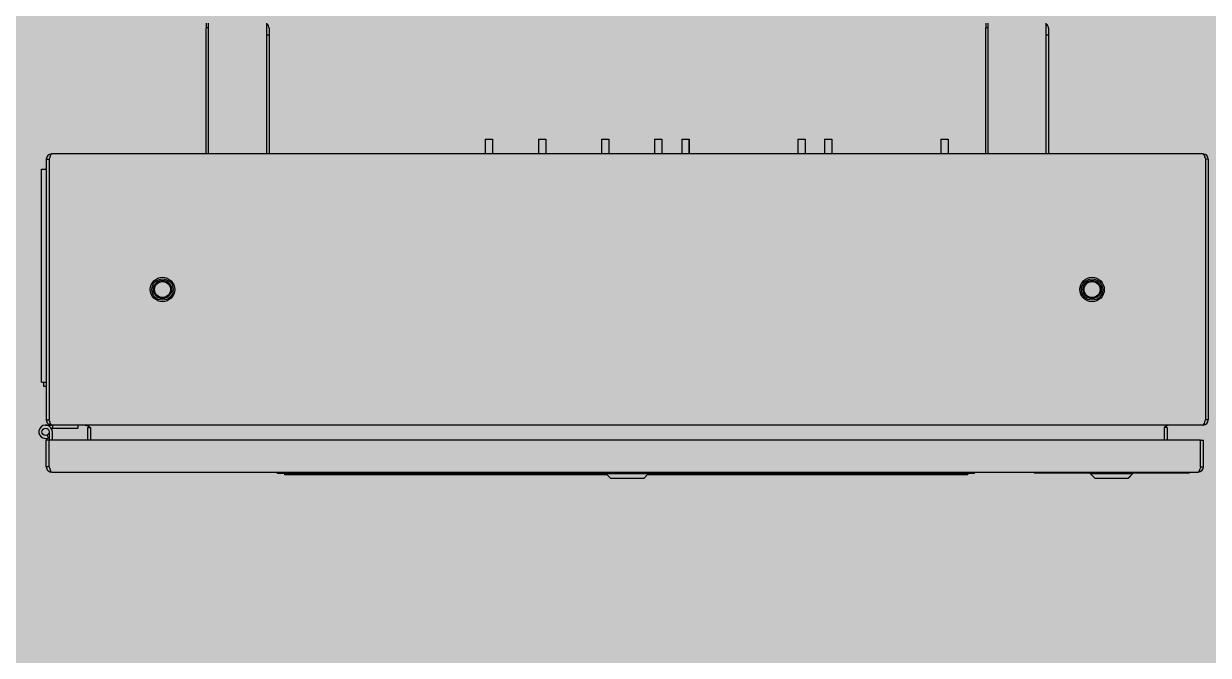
# Model space of a CAD drawing. Header units: millimetres. Extents: x -18489 to 17339, y -1599 to 10961.
# Drawn here: x -16957.2 to -16879.6, y 2328.2 to 2369.6 of the extents above; entities that cross this region are included whole.
import ezdxf

# ---------------------------------------------------------------- set-up
doc = ezdxf.new("R2010")
doc.units = ezdxf.units.MM
for name, color, linetype in [('188K-SM-03-F10-MECH-EQ-Y2257103$0$0 Xref', 8, 'Continuous'), ('188K-SM-03-F10-MECH-EQ-Y2257103$0$M-EQU-FOUNDATION', 8, 'Continuous'), ('188K-SM-03-F10-MECH-EQ-Y2257103$0$Micron CUP L10 HVAC EQU$0$M-MECH-EQU', 136, 'Continuous'), ('188K-SM-03-F10-MECH-EQ-Y2257103$0$Micron CUP L10 HVAC EQU$0$M-PHASE1 AREA', 252, 'Continuous')]:
    doc.layers.add(name, color=color, linetype=linetype)
pattern_1 = [(50, (4473.52, 709.2), (54.6554, -4.78173), [5.715, -62.865]), (355, (4473.52, 709.2), (-10.57303, 57.31705), [4.572, -50.29218]), (100.45144, (4478.076, 708.8), (44.08237, 52.53533), [4.857, -53.42707]), (46.1842, (4473.52, 724.44), (81.32371, -12.6127), [8.5725, -94.2975]), (96.63556, (4480.3, 723.39), (71.22124, 74.22784), [7.2855, -80.14068]), (351.18415, (4473.52, 724.44), (71.22124, 74.22784), [6.858, -75.43792]), (21, (4481.14, 720.63), (45.48432, -30.67956), [5.715, -62.865]), (326, (4481.14, 720.63), (18.54061, 55.25639), [4.572, -50.292]), (71.45144, (4484.93, 718.07), (64.02493, 24.57683), [4.857, -53.42698]), (37.5, (4473.521, 709.2), (0.926581, 25.366512), [0, -49.6824, 0, -51.054, 0, -50.4825]), (7.5, (4473.52, 709.2), (20.0459, 30.054172), [0, -29.1084, 0, -48.5394, 0, -19.2405]), (327.5, (4456.529, 709.2), (40.677179, -1.718623), [0, -19.05, 0, -59.436, 0, -78.867]), (317.5, (4448.91, 709.2), (44.438754, 7.62795), [0, -24.765, 0, -39.4716, 0, -56.007])]

# ---------------------------------------------------------------- blocks, each defined once
blk = doc.blocks.new('188K-SM-03-F10-MECH-EQ-Y2257103$0$Micron CUP L10 HVAC EQU$0$A$C0c53ceb0')
at = {"layer": '188K-SM-03-F10-MECH-EQ-Y2257103$0$Micron CUP L10 HVAC EQU$0$M-PHASE1 AREA'}
for p, q in [((-8020.68564, 14521.79787), (-8020.68564, 14518.75308)), ((-8019.16324, 14436.16308), (-8019.16324, 14521.79787)), ((-7981.10333, 14436.16308), (-7981.10333, 14521.79787)), ((-7510.04856, 14521.79787), (-7510.04856, 14518.75308)), ((-7508.52617, 14436.16308), (-7508.52617, 14521.79787)), ((-7470.46626, 14436.16308), (-7470.46626, 14521.79787)), ((-8020.68788, 14436.16308), (-8020.68788, 14518.75308)), ((-8019.16324, 14518.75308), (-8020.68788, 14518.75308)), ((-7981.10333, 14514.18589), (-7979.58094, 14514.18589)), ((-7979.58094, 14518.49935), (-7979.58094, 14436.16308)), ((-7510.05081, 14436.16308), (-7510.05081, 14518.75308)), ((-7508.52617, 14518.75308), (-7510.05081, 14518.75308)), ((-7470.46626, 14514.18589), (-7468.94386, 14514.18589)), ((-7468.94386, 14518.49935), (-7468.94386, 14436.16308)), ((-7837.98789, 14445.95717), (-7837.98789, 14436.16308)), ((-7837.98789, 14445.95717), (-7833.21386, 14445.95717)), ((-7833.21772, 14445.95717), (-7833.21772, 14436.16308)), ((-7833.21386, 14445.95717), (-7833.21386, 14436.16308)), ((-7803.13199, 14445.95717), (-7803.13199, 14436.16308)), ((-7803.13199, 14445.95717), (-7798.35797, 14445.95717)), ((-7798.36182, 14445.95717), (-7798.36182, 14436.16308)), ((-7798.35797, 14445.95717), (-7798.35797, 14436.16308)), ((-7761.86808, 14445.95717), (-7761.86808, 14436.16308)), ((-7761.86808, 14445.95717), (-7757.09405, 14445.95717)), ((-7757.0979, 14445.95717), (-7757.0979, 14436.16308)), ((-7757.09405, 14445.95717), (-7757.09405, 14436.16308)), ((-7727.01218, 14445.95717), (-7727.01218, 14436.16308)), ((-7727.01218, 14445.95717), (-7722.23815, 14445.95717)), ((-7722.24201, 14445.95717), (-7722.24201, 14436.16308)), ((-7722.23815, 14445.95717), (-7722.23815, 14436.16308)), ((-7709.25089, 14445.95717), (-7709.25089, 14436.16308)), ((-7709.25089, 14445.95717), (-7704.47686, 14445.95717)), ((-7704.48072, 14445.95717), (-7704.48072, 14436.16308)), ((-7704.47686, 14445.95717), (-7704.47686, 14436.16308)), ((-7633.13108, 14445.95717), (-7633.13108, 14436.16308)), ((-7633.13108, 14445.95717), (-7628.35705, 14445.95717)), ((-7628.36091, 14445.95717), (-7628.36091, 14436.16308)), ((-7628.35705, 14445.95717), (-7628.35705, 14436.16308)), ((-7615.62352, 14445.95717), (-7615.62352, 14436.16308)), ((-7615.62352, 14445.95717), (-7610.8495, 14445.95717)), ((-7610.85335, 14445.95717), (-7610.85335, 14436.16308)), ((-7610.8495, 14445.95717), (-7610.8495, 14436.16308)), ((-7539.50371, 14445.95717), (-7539.50371, 14436.16308)), ((-7539.50371, 14445.95717), (-7534.72968, 14445.95717)), ((-7534.73354, 14445.95717), (-7534.73354, 14436.16308)), ((-7534.72968, 14445.95717), (-7534.72968, 14436.16308)), ((-7367.76246, 14436.16308), (-8122.03368, 14436.16308)), ((-8125.49721, 14432.69963), (-8125.49721, 14262.01364)), ((-8125.49721, 14432.69963), (-8123.61959, 14432.69963)), ((-8123.37144, 14433.54269), (-8123.61969, 14432.69963)), ((-8123.61969, 14432.69963), (-8123.61969, 14262.01364)), ((-7366.42514, 14433.54302), (-7366.17681, 14432.69963)), ((-7366.17681, 14432.69963), (-7366.17681, 14262.01364)), ((-7364.29909, 14432.69963), (-7366.17671, 14432.69963)), ((-7364.29909, 14432.69963), (-7364.29909, 14262.01364)), ((-8128.66138, 14286.62062), (-8128.66138, 14426.17361)), ((-8128.66138, 14426.17361), (-8125.48972, 14426.17361)), ((-8128.66138, 14286.62062), (-8125.48972, 14286.62062)), ((-8127.02918, 14283.92346), (-8127.02918, 14286.62062)), ((-8125.49721, 14283.92346), (-8127.02918, 14283.92346)), ((-8125.96158, 14258.55019), (-8122.03368, 14258.55019)), ((-8125.49721, 14262.01364), (-8123.61959, 14262.01364)), ((-8123.37144, 14261.17058), (-8123.61969, 14262.01364)), ((-8122.25213, 14256.52033), (-8104.61848, 14256.52033)), ((-7367.76246, 14258.55019), (-8122.03368, 14258.55019)), ((-8121.20537, 14256.52033), (-8121.20537, 14258.55019)), ((-8104.64931, 14256.52033), (-8104.64931, 14258.55019)), ((-8104.6339, 14256.52033), (-8104.6339, 14258.55019)), ((-8104.61848, 14256.52033), (-8104.61848, 14258.55019)), ((-8098.53675, 14256.96436), (-8098.53675, 14248.61021)), ((-8098.53675, 14256.96436), (-8096.65913, 14256.96436)), ((-8096.65922, 14256.96436), (-8096.65922, 14248.61021)), ((-7393.13454, 14256.96436), (-7393.13454, 14248.61021)), ((-7391.25683, 14256.96436), (-7393.13445, 14256.96436)), ((-7391.25683, 14256.96436), (-7391.25683, 14248.61021)), ((-7366.42514, 14261.17025), (-7366.17681, 14262.01364)), ((-7364.29909, 14262.01364), (-7366.17671, 14262.01364)), ((-8125.49071, 14231.25489), (-8125.49071, 14248.61021)), ((-8123.58771, 14248.61021), (-8125.49071, 14248.61021)), ((-8124.0997, 14250.14603), (-8124.95756, 14251.98571)), ((-8123.58781, 14231.25489), (-8123.58781, 14248.61021)), ((-7369.36734, 14248.61021), (-8123.58781, 14248.61021)), ((-8123.58412, 14254.14158), (-8123.58412, 14248.61021)), ((-8121.55425, 14248.61021), (-8121.55425, 14254.14158)), ((-8121.53884, 14248.61021), (-8121.53884, 14254.14158)), ((-8121.52343, 14248.61021), (-8121.52343, 14254.14158)), ((-7369.36734, 14231.25489), (-7369.36734, 14248.61021)), ((-7369.36724, 14248.61021), (-7367.46424, 14248.61021)), ((-7367.46424, 14231.25489), (-7367.46424, 14248.61021)), ((-8123.58771, 14231.25489), (-8125.49071, 14231.25489)), ((-8123.58781, 14231.25489), (-8123.33212, 14230.38445)), ((-8121.98912, 14227.75338), (-7370.96568, 14227.75338)), ((-8121.95788, 14227.75338), (-8121.95788, 14227.37278)), ((-7974.03672, 14227.37278), (-8121.95788, 14227.37278)), ((-7974.06899, 14226.73845), (-7974.06899, 14227.75338)), ((-7758.91961, 14226.73845), (-7974.06899, 14226.73845)), ((-7969.35465, 14226.73845), (-7969.35465, 14225.94553)), ((-7758.11072, 14225.94553), (-7969.3511, 14225.94553)), ((-7960.68643, 14226.73845), (-7960.68643, 14225.94553)), ((-7758.91961, 14226.75443), (-7758.91961, 14227.75338)), ((-7758.91961, 14226.75443), (-7755.92277, 14223.75759)), ((-7758.91961, 14226.75443), (-7730.94908, 14226.75443)), ((-7730.94908, 14226.75443), (-7733.94592, 14223.75759)), ((-7731.82596, 14225.84286), (-7733.91124, 14223.75759)), ((-7522.06991, 14225.94553), (-7731.75798, 14225.94553)), ((-7730.94908, 14226.75443), (-7730.94908, 14227.75338)), ((-7517.35012, 14226.73845), (-7730.94908, 14226.73845)), ((-7529.34083, 14226.73845), (-7529.34083, 14225.94553)), ((-7522.06445, 14226.73845), (-7522.06445, 14225.94553)), ((-7517.35012, 14226.73845), (-7517.35012, 14227.75338)), ((-7478.32755, 14227.37278), (-7517.35012, 14227.37278)), ((-7479.89588, 14227.75338), (-7479.89588, 14227.49965)), ((-7478.32755, 14227.49965), (-7479.89588, 14227.49965)), ((-7478.32755, 14227.75338), (-7478.32755, 14226.96047)), ((-7441.66243, 14226.96047), (-7478.32755, 14226.96047)), ((-7441.66243, 14226.75443), (-7441.66243, 14227.75338)), ((-7438.66558, 14223.75759), (-7441.66243, 14226.75443)), ((-7441.66243, 14226.75443), (-7413.65721, 14226.75443)), ((-7416.68873, 14223.75759), (-7413.69189, 14226.75443)), ((-7416.67011, 14223.75759), (-7413.67327, 14226.75443)), ((-7416.65405, 14223.75759), (-7413.65721, 14226.75443)), ((-7413.69189, 14226.75443), (-7413.69189, 14227.75338)), ((-7376.83447, 14226.96047), (-7413.69189, 14226.96047)), ((-7413.67327, 14226.75443), (-7413.67327, 14226.96047)), ((-7413.65721, 14226.75443), (-7413.65721, 14226.96047)), ((-7376.83447, 14227.75338), (-7376.83447, 14226.96047)), ((-7375.23113, 14227.49965), (-7376.83447, 14227.49965)), ((-7370.98519, 14227.37278), (-7376.83447, 14227.37278)), ((-7375.23113, 14227.75338), (-7375.23113, 14227.49965)), ((-7370.98519, 14227.75338), (-7370.98519, 14227.37278)), ((-7369.36734, 14231.25489), (-7369.62311, 14230.38411)), ((-7369.36724, 14231.25489), (-7367.46424, 14231.25489)), ((-7755.92277, 14223.75759), (-7733.94592, 14223.75759)), ((-7438.66544, 14223.75759), (-7416.68888, 14223.75759))]:
    blk.add_line(p, q, dxfattribs=at)
for centre, radius in [((-8049.3775, 14347.35664), 7.99258), ((-8049.3774, 14347.35664), 6.99263), ((-8049.3772, 14347.35664), 5.99369), ((-8049.37716, 14347.35664), 5.24448), ((-7440.419, 14347.35664), 7.99258), ((-7440.4189, 14347.35664), 6.99263), ((-7440.4187, 14347.35664), 5.99369), ((-7440.41866, 14347.35664), 5.24448), ((-8125.96286, 14254.14158), 2.37874)]:
    blk.add_circle(centre, radius, dxfattribs=at)
for centre, radius, start, end in [((-7982.87946, 14518.49935), 3.29853, 0, 57.1915526), ((-7472.24239, 14518.49935), 3.29853, 0, 57.1915526), ((-8122.03372, 14432.69963), 3.46345, 89.99933593, 180), ((-7367.7625, 14432.69963), 3.46345, 0, 89.99933593), ((-8088.26679, 14423.01896), 36.64813, 162.52058295, 163.31222709), ((-7401.56091, 14423.01055), 36.68045, 16.68688535, 17.47728614), ((-8125.96286, 14254.14158), 4.40861, 0, 302.80159068), ((-8122.03372, 14262.01364), 3.46345, 180, 270.00066406), ((-8088.26679, 14271.69431), 36.64813, 196.68777291, 197.47941705), ((-8125.94745, 14254.14158), 4.40861, 0, 32.66172171), ((-8125.93203, 14254.14158), 4.40861, 0, 32.66172171), ((-7367.7625, 14262.01364), 3.46345, 270.00066406, 0), ((-7401.56091, 14271.70272), 36.68045, 342.52271386, 343.31311465), ((-8125.94745, 14254.14158), 4.40861, 294.82476819, 302.56145214), ((-8125.93203, 14254.14158), 4.40861, 294.63371169, 302.32133148), ((-8121.98916, 14231.25489), 3.50151, 180, 270.0006621), ((-7370.96572, 14231.25489), 3.50151, 270.0006621, 0)]:
    blk.add_arc(centre, radius, start, end, dxfattribs=at)
for points, knots in [([(-8122.03368, 14436.16308), (-8122.14454, 14436.16308), (-8122.40938, 14435.98389), (-8122.82058, 14435.25506), (-8123.05584, 14434.55529), (-8123.22269, 14434.0267)], [0, 0, 0, 0, 0.131884012, 0.34056894, 1, 1, 1, 1]), ([(-7367.76246, 14436.16308), (-7367.65163, 14436.16308), (-7367.38686, 14435.98386), (-7366.97582, 14435.25503), (-7366.74061, 14434.55529), (-7366.57378, 14434.0267)], [0, 0, 0, 0, 0.131857863, 0.340537658, 1, 1, 1, 1]), ([(-8122.03368, 14258.55019), (-8122.14454, 14258.55019), (-8122.40938, 14258.72938), (-8122.82058, 14259.45821), (-8123.05584, 14260.15798), (-8123.22269, 14260.68657)], [0, 0, 0, 0, 0.131884012, 0.34056894, 1, 1, 1, 1]), ([(-8100.12275, 14258.55019), (-8099.92947, 14258.55019), (-8099.10666, 14258.47024), (-8098.34641, 14258.08889), (-8097.81362, 14257.75721)], [0, 0, 0, 0, 0.235456968, 1, 1, 1, 1]), ([(-7389.67117, 14258.55019), (-7389.86444, 14258.55019), (-7390.68721, 14258.47024), (-7391.44741, 14258.08888), (-7391.98017, 14257.75721)], [0, 0, 0, 0, 0.235452698, 1, 1, 1, 1]), ([(-7367.76246, 14258.55019), (-7367.65163, 14258.55019), (-7367.38686, 14258.72941), (-7366.97582, 14259.45824), (-7366.74061, 14260.15798), (-7366.57378, 14260.68657)], [0, 0, 0, 0, 0.131857863, 0.340537658, 1, 1, 1, 1]), ([(-8123.33212, 14230.38445), (-8123.30051, 14230.27908), (-8123.1795, 14229.88071), (-8123.05169, 14229.48422), (-8122.94797, 14229.19596)], [0, 0, 0, 0, 0.264213318, 1, 1, 1, 1]), ([(-8122.94797, 14229.19596), (-8122.81658, 14228.83074), (-8122.63852, 14228.31422), (-8122.19334, 14227.75338), (-8121.98912, 14227.75338)], [0, 0, 0, 0, 0.655237055, 1, 1, 1, 1]), ([(-7370.00108, 14229.21273), (-7370.13333, 14228.8435), (-7370.31216, 14228.3224), (-7370.75973, 14227.75338), (-7370.96568, 14227.75338)], [0, 0, 0, 0, 0.655693982, 1, 1, 1, 1]), ([(-7369.62311, 14230.38411), (-7369.65423, 14230.2804), (-7369.77344, 14229.88782), (-7369.89924, 14229.49707), (-7370.00108, 14229.21273)], [0, 0, 0, 0, 0.26389204, 1, 1, 1, 1])]:
    blk.add_open_spline(points, degree=3, knots=knots, dxfattribs=at)
for points in [[(-8097.81362, 14257.75721), (-8097.41732, 14257.51051), (-8097.0382, 14257.23693), (-8096.65922, 14256.96436)], [(-7391.98017, 14257.75721), (-7392.37646, 14257.5105), (-7392.75557, 14257.23692), (-7393.13454, 14256.96436)]]:
    blk.add_open_spline(points, degree=3, dxfattribs=at)
blk = doc.blocks.new('188K-SM-03-F10-MECH-EQ-Y2257103$0$Micron CUP L10 HVAC EQU')
at = {"layer": '188K-SM-03-F10-MECH-EQ-Y2257103$0$Micron CUP L10 HVAC EQU$0$M-MECH-EQU'}
blk.add_blockref('188K-SM-03-F10-MECH-EQ-Y2257103$0$Micron CUP L10 HVAC EQU$0$A$C0c53ceb0', (-206166.7, 2082.18), dxfattribs=at)
blk = doc.blocks.new('188K-SM-03-F10-MECH-EQ-Y2257103')
at = {"layer": '188K-SM-03-F10-MECH-EQ-Y2257103$0$M-EQU-FOUNDATION'}
h = blk.add_hatch(dxfattribs=at)
h.set_pattern_fill('AR-CONC', color=256, scale=0.3)
h.set_pattern_definition(pattern_1)
h.paths.add_polyline_path([(-17043.149, 4192.459), (-16393.149, 4192.459), (-16393.149, 1372.459), (-17043.149, 1372.459)], flags=16)
h.paths.add_polyline_path([(-17048.149, 4197.459), (-16388.149, 4197.459), (-16388.149, 1367.459), (-17048.149, 1367.459)])
h = blk.add_hatch(dxfattribs=at)
h.set_pattern_fill('AR-CONC', color=256, scale=0.3)
h.set_pattern_definition(pattern_1)
h.paths.add_polyline_path([(-17033.149, 4182.459), (-16403.149, 4182.459), (-16403.149, 1382.459), (-17033.149, 1382.459)])
at = {"layer": '188K-SM-03-F10-MECH-EQ-Y2257103$0$0 Xref', "xscale": 0.1, "yscale": 0.1, "zscale": 0.1}
blk.add_blockref('188K-SM-03-F10-MECH-EQ-Y2257103$0$Micron CUP L10 HVAC EQU', (4473.521, 709.199), dxfattribs=at)

msp = doc.modelspace()

# ---------------------------------------------------------------- block references
msp.add_blockref('188K-SM-03-F10-MECH-EQ-Y2257103', (0, 0))

doc.saveas('drawing.dxf')
